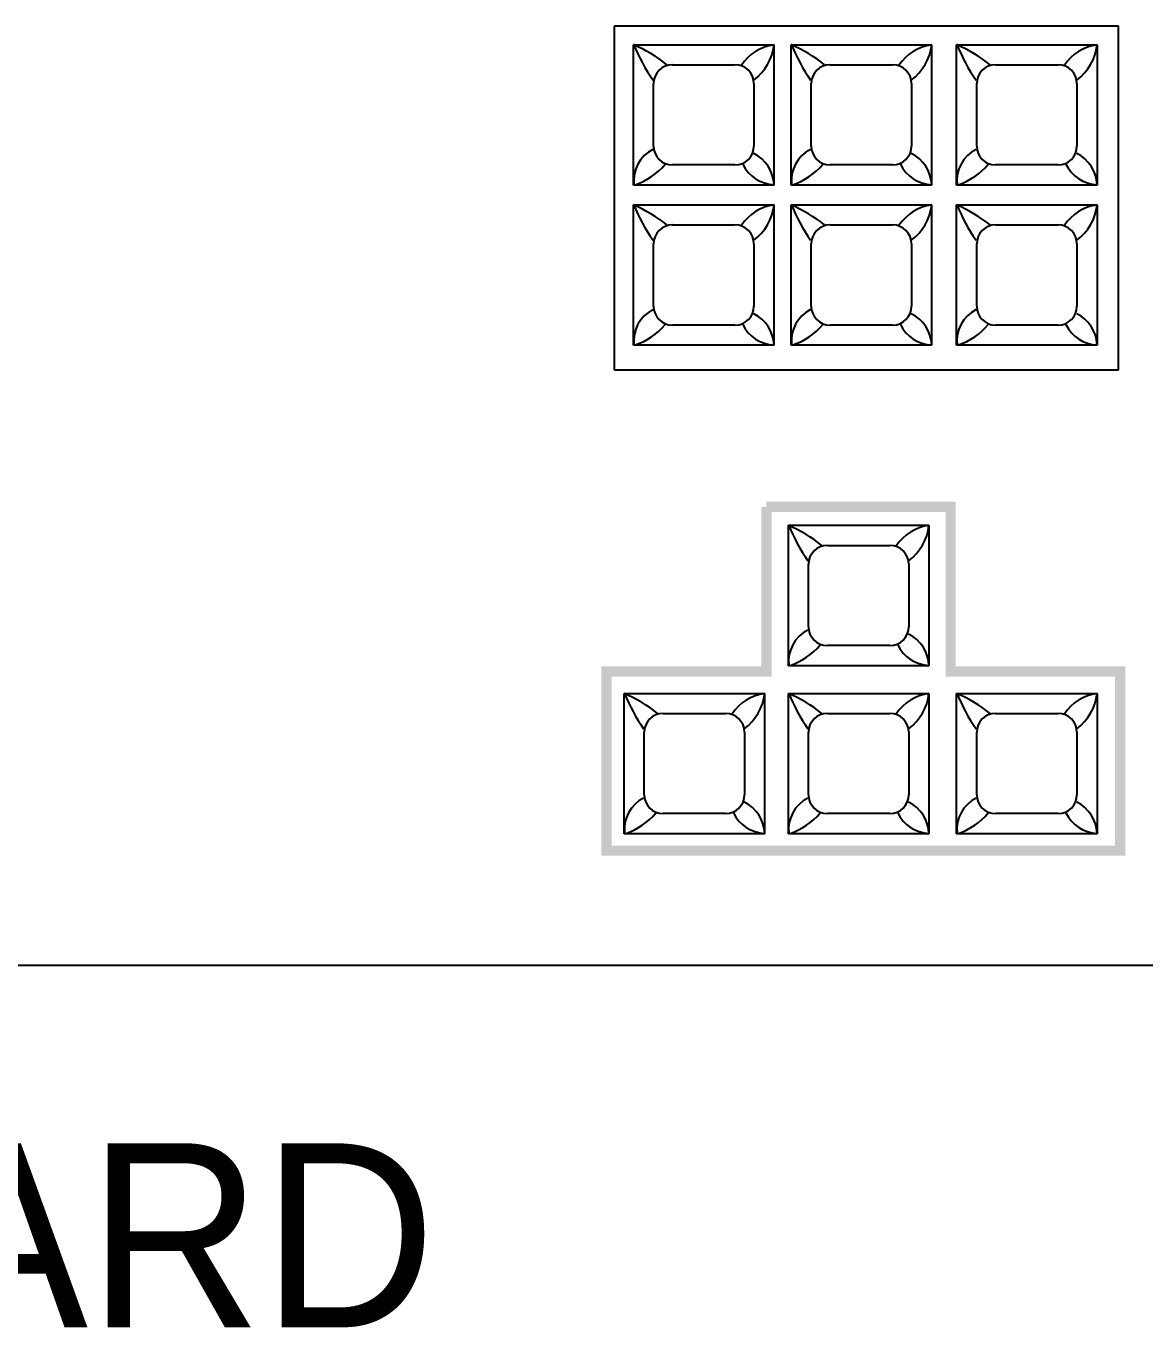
# Model space of a CAD drawing. Header units: millimetres. Extents: x 30232679 to 30326002, y -948068 to -920528.
# Drawn here: x 30307426 to 30308230, y -944210 to -943272 of the extents above; entities that cross this region are included whole.
import ezdxf

# ---------------------------------------------------------------- set-up
doc = ezdxf.new("R2010")
doc.units = ezdxf.units.MM
doc.header["$LTSCALE"] = 600
doc.header["$MEASUREMENT"] = 0
doc.layers.add('PARKING', color=7, linetype='CONTINUOUS')
doc.styles.add('돋움', font='Dotum.ttf')

msp = doc.modelspace()

# ---------------------------------------------------------------- linework, layer by layer
at = {"layer": 'PARKING', "linetype": 'Continuous'}
for p, q in [((30307848.52, -943271.76, 7098.18), (30307848.52, -943519.17, 7098.18)), ((30308211.46, -943271.76, 7098.18), (30307848.52, -943271.76, 7098.18)), ((30308211.46, -943519.17, 7098.18), (30308211.46, -943271.76, 7098.18)), ((30307862.55, -943386.13, 7098.18), (30307862.55, -943285.14, 7098.18)), ((30307862.55, -943285.14, 7098.18), (30307963.55, -943285.14, 7098.18)), ((30307963.55, -943285.14, 7098.18), (30307963.55, -943386.13, 7098.18)), ((30307975.91, -943386.13, 7098.18), (30307975.91, -943285.14, 7098.18)), ((30307975.91, -943285.14, 7098.18), (30308076.9, -943285.14, 7098.18)), ((30308076.9, -943285.14, 7098.18), (30308076.9, -943386.13, 7098.18)), ((30308094.93, -943386.13, 7098.18), (30308094.93, -943285.14, 7098.18)), ((30308094.93, -943285.14, 7098.18), (30308195.93, -943285.14, 7098.18)), ((30308195.93, -943285.14, 7098.18), (30308195.93, -943386.13, 7098.18)), ((30307890.58, -943299.56, 7098.18), (30307935.52, -943299.56, 7098.18)), ((30308003.94, -943299.56, 7098.18), (30308048.87, -943299.56, 7098.18)), ((30308122.96, -943299.56, 7098.18), (30308167.9, -943299.56, 7098.18)), ((30307876.98, -943358.1, 7098.18), (30307876.98, -943313.17, 7098.18)), ((30307949.12, -943313.17, 7098.18), (30307949.12, -943358.1, 7098.18)), ((30307990.33, -943358.1, 7098.18), (30307990.33, -943313.17, 7098.18)), ((30308062.47, -943313.17, 7098.18), (30308062.47, -943358.1, 7098.18)), ((30308109.36, -943358.1, 7098.18), (30308109.36, -943313.17, 7098.18)), ((30308181.5, -943313.17, 7098.18), (30308181.5, -943358.1, 7098.18)), ((30307935.52, -943371.7, 7098.18), (30307890.58, -943371.7, 7098.18)), ((30308048.87, -943371.7, 7098.18), (30308003.94, -943371.7, 7098.18)), ((30308167.9, -943371.7, 7098.18), (30308122.96, -943371.7, 7098.18)), ((30307963.55, -943386.13, 7098.18), (30307862.55, -943386.13, 7098.18)), ((30308076.9, -943386.13, 7098.18), (30307975.91, -943386.13, 7098.18)), ((30308195.93, -943386.13, 7098.18), (30308094.93, -943386.13, 7098.18)), ((30307862.55, -943501.4, 7098.18), (30307862.55, -943400.41, 7098.18)), ((30307862.55, -943400.41, 7098.18), (30307963.55, -943400.41, 7098.18)), ((30307963.55, -943400.41, 7098.18), (30307963.55, -943501.4, 7098.18)), ((30307975.91, -943400.41, 7098.18), (30308076.9, -943400.41, 7098.18)), ((30307975.91, -943501.4, 7098.18), (30307975.91, -943400.41, 7098.18)), ((30308076.9, -943400.41, 7098.18), (30308076.9, -943501.4, 7098.18)), ((30308094.93, -943501.4, 7098.18), (30308094.93, -943400.41, 7098.18)), ((30308094.93, -943400.41, 7098.18), (30308195.93, -943400.41, 7098.18)), ((30308195.93, -943400.41, 7098.18), (30308195.93, -943501.4, 7098.18)), ((30307890.58, -943414.84, 7098.18), (30307935.52, -943414.84, 7098.18)), ((30308003.94, -943414.84, 7098.18), (30308048.87, -943414.84, 7098.18)), ((30308122.96, -943414.84, 7098.18), (30308167.9, -943414.84, 7098.18)), ((30307876.98, -943473.37, 7098.18), (30307876.98, -943428.44, 7098.18)), ((30307949.12, -943428.44, 7098.18), (30307949.12, -943473.37, 7098.18)), ((30307990.33, -943473.37, 7098.18), (30307990.33, -943428.44, 7098.18)), ((30308062.47, -943428.44, 7098.18), (30308062.47, -943473.37, 7098.18)), ((30308109.36, -943473.37, 7098.18), (30308109.36, -943428.44, 7098.18)), ((30308181.5, -943428.44, 7098.18), (30308181.5, -943473.37, 7098.18)), ((30307935.52, -943486.97, 7098.18), (30307890.58, -943486.97, 7098.18)), ((30308048.87, -943486.97, 7098.18), (30308003.94, -943486.97, 7098.18)), ((30308167.9, -943486.97, 7098.18), (30308122.96, -943486.97, 7098.18)), ((30307963.55, -943501.4, 7098.18), (30307862.55, -943501.4, 7098.18)), ((30308076.9, -943501.4, 7098.18), (30307975.91, -943501.4, 7098.18)), ((30308195.93, -943501.4, 7098.18), (30308094.93, -943501.4, 7098.18)), ((30307848.52, -943519.17, 7098.18), (30308211.46, -943519.17, 7098.18)), ((30307973.96, -943630.99, 7098.18), (30308074.96, -943630.99, 7098.18)), ((30307973.96, -943731.98, 7098.18), (30307973.96, -943630.99, 7098.18)), ((30308074.96, -943630.99, 7098.18), (30308074.96, -943731.98, 7098.18)), ((30308001.99, -943645.42, 7098.18), (30308046.93, -943645.42, 7098.18)), ((30307988.39, -943703.95, 7098.18), (30307988.39, -943659.02, 7098.18)), ((30308060.53, -943659.02, 7098.18), (30308060.53, -943703.95, 7098.18)), ((30308046.93, -943717.56, 7098.18), (30308001.99, -943717.56, 7098.18)), ((30308074.96, -943731.98, 7098.18), (30307973.96, -943731.98, 7098.18)), ((30307855.81, -943751.89, 7098.18), (30307956.8, -943751.89, 7098.18)), ((30307855.81, -943852.88, 7098.18), (30307855.81, -943751.89, 7098.18)), ((30307956.8, -943751.89, 7098.18), (30307956.8, -943852.88, 7098.18)), ((30307973.96, -943751.89, 7098.18), (30308074.96, -943751.89, 7098.18)), ((30307973.96, -943852.88, 7098.18), (30307973.96, -943751.89, 7098.18)), ((30308074.96, -943751.89, 7098.18), (30308074.96, -943852.88, 7098.18)), ((30308094.93, -943852.88, 7098.18), (30308094.93, -943751.89, 7098.18)), ((30308094.93, -943751.89, 7098.18), (30308195.93, -943751.89, 7098.18)), ((30308195.93, -943751.89, 7098.18), (30308195.93, -943852.88, 7098.18)), ((30307883.84, -943766.31, 7098.18), (30307928.77, -943766.31, 7098.18)), ((30308001.99, -943766.31, 7098.18), (30308046.93, -943766.31, 7098.18)), ((30308122.96, -943766.31, 7098.18), (30308167.9, -943766.31, 7098.18)), ((30307870.23, -943824.85, 7098.18), (30307870.23, -943779.92, 7098.18)), ((30307942.37, -943779.92, 7098.18), (30307942.37, -943824.85, 7098.18)), ((30307988.39, -943824.85, 7098.18), (30307988.39, -943779.92, 7098.18)), ((30308060.53, -943779.92, 7098.18), (30308060.53, -943824.85, 7098.18)), ((30308109.36, -943824.85, 7098.18), (30308109.36, -943779.92, 7098.18)), ((30308181.5, -943779.92, 7098.18), (30308181.5, -943824.85, 7098.18)), ((30307928.77, -943838.45, 7098.18), (30307883.84, -943838.45, 7098.18)), ((30308046.93, -943838.45, 7098.18), (30308001.99, -943838.45, 7098.18)), ((30308167.9, -943838.45, 7098.18), (30308122.96, -943838.45, 7098.18)), ((30307956.8, -943852.88, 7098.18), (30307855.81, -943852.88, 7098.18)), ((30308074.96, -943852.88, 7098.18), (30307973.96, -943852.88, 7098.18)), ((30308195.93, -943852.88, 7098.18), (30308094.93, -943852.88, 7098.18)), ((30308870.88, -943947.82, 7098.18), (30305404.56, -943947.82, 7098.18))]:
    msp.add_line(p, q, dxfattribs=at)
for centre, radius, start, end in [((30307816.87, -943388.53, 7098.18), 113.04, 51.91123, 66.16126), ((30307976.49, -943240.37, 7098.18), 122.16, 201.52089, 215.10645), ((30307968.3, -943318.84, 7098.18), 33.98, 97.88094, 146.02445), ((30307926.73, -943280.85, 7098.18), 37.17, 306.76423, 353.30375), ((30307930.22, -943388.53, 7098.18), 113.04, 51.91123, 66.16126), ((30308089.84, -943240.37, 7098.18), 122.16, 201.52089, 215.10645), ((30308081.65, -943318.84, 7098.18), 33.98, 97.88094, 146.02445), ((30308040.08, -943280.85, 7098.18), 37.17, 306.76423, 353.30375), ((30308049.25, -943388.53, 7098.18), 113.04, 51.91123, 66.16126), ((30308208.87, -943240.37, 7098.18), 122.16, 201.52089, 215.10645), ((30308200.68, -943318.84, 7098.18), 33.98, 97.88094, 146.02445), ((30308159.11, -943280.85, 7098.18), 37.17, 306.76423, 353.30375), ((30307890.58, -943313.17, 7098.18), 13.6, 90, 180), ((30307935.52, -943313.17, 7098.18), 13.6, 0, 90), ((30308003.94, -943313.17, 7098.18), 13.6, 90, 180), ((30308048.87, -943313.17, 7098.18), 13.6, 0, 90), ((30308122.96, -943313.17, 7098.18), 13.6, 90, 180), ((30308167.9, -943313.17, 7098.18), 13.6, 0, 90), ((30307887.9, -943383.02, 7098.18), 25.22, 116.74776, 186.53432), ((30307890.58, -943358.1, 7098.18), 13.6, 180, 270), ((30307935.52, -943358.1, 7098.18), 13.6, 270, 0), ((30307937.19, -943387.14, 7098.18), 26.48, 2.71589, 63.58161), ((30308001.25, -943383.02, 7098.18), 25.22, 116.74776, 186.53432), ((30308003.94, -943358.1, 7098.18), 13.6, 180, 270), ((30308048.87, -943358.1, 7098.18), 13.6, 270, 0), ((30308050.55, -943387.14, 7098.18), 26.48, 2.71589, 63.58161), ((30308120.28, -943383.02, 7098.18), 25.22, 116.74776, 186.53432), ((30308122.96, -943358.1, 7098.18), 13.6, 180, 270), ((30308167.9, -943358.1, 7098.18), 13.6, 270, 0), ((30308169.57, -943387.14, 7098.18), 26.48, 2.71589, 63.58161), ((30307848.24, -943339.87, 7098.18), 48.57, 288.68465, 319.8097), ((30307964.68, -943359.69, 7098.18), 26.22, 206.08809, 267.72658), ((30307961.6, -943339.87, 7098.18), 48.57, 288.68465, 319.8097), ((30308078.04, -943359.69, 7098.18), 26.22, 206.08809, 267.72658), ((30308080.62, -943339.87, 7098.18), 48.57, 288.68465, 319.8097), ((30308197.06, -943359.69, 7098.18), 26.22, 206.08809, 267.72658), ((30307816.87, -943503.81, 7098.18), 113.04, 51.91123, 66.16126), ((30307976.49, -943355.64, 7098.18), 122.16, 201.52089, 215.10645), ((30307968.3, -943434.11, 7098.18), 33.98, 97.88094, 146.02445), ((30307926.73, -943396.12, 7098.18), 37.17, 306.76423, 353.30375), ((30307930.22, -943503.81, 7098.18), 113.04, 51.91123, 66.16126), ((30308089.84, -943355.64, 7098.18), 122.16, 201.52089, 215.10645), ((30308081.65, -943434.11, 7098.18), 33.98, 97.88094, 146.02445), ((30308040.08, -943396.12, 7098.18), 37.17, 306.76423, 353.30375), ((30308049.25, -943503.81, 7098.18), 113.04, 51.91123, 66.16126), ((30308208.87, -943355.64, 7098.18), 122.16, 201.52089, 215.10645), ((30308200.68, -943434.11, 7098.18), 33.98, 97.88094, 146.02445), ((30308159.11, -943396.12, 7098.18), 37.17, 306.76423, 353.30375), ((30307890.58, -943428.44, 7098.18), 13.6, 90, 180), ((30307935.52, -943428.44, 7098.18), 13.6, 0, 90), ((30308003.94, -943428.44, 7098.18), 13.6, 90, 180), ((30308048.87, -943428.44, 7098.18), 13.6, 0, 90), ((30308122.96, -943428.44, 7098.18), 13.6, 90, 180), ((30308167.9, -943428.44, 7098.18), 13.6, 0, 90), ((30307887.9, -943498.29, 7098.18), 25.22, 116.74776, 186.53432), ((30307890.58, -943473.37, 7098.18), 13.6, 180, 270), ((30307935.52, -943473.37, 7098.18), 13.6, 270, 0), ((30308001.25, -943498.29, 7098.18), 25.22, 116.74776, 186.53432), ((30308003.94, -943473.37, 7098.18), 13.6, 180, 270), ((30308048.87, -943473.37, 7098.18), 13.6, 270, 0), ((30308120.28, -943498.29, 7098.18), 25.22, 116.74776, 186.53432), ((30308122.96, -943473.37, 7098.18), 13.6, 180, 270), ((30308167.9, -943473.37, 7098.18), 13.6, 270, 0), ((30307848.24, -943455.15, 7098.18), 48.57, 288.68465, 319.8097), ((30307964.68, -943474.96, 7098.18), 26.22, 206.08809, 267.72658), ((30307937.19, -943502.42, 7098.18), 26.48, 2.71589, 63.58161), ((30307961.6, -943455.15, 7098.18), 48.57, 288.68465, 319.8097), ((30308078.04, -943474.96, 7098.18), 26.22, 206.08809, 267.72658), ((30308050.55, -943502.42, 7098.18), 26.48, 2.71589, 63.58161), ((30308080.62, -943455.15, 7098.18), 48.57, 288.68465, 319.8097), ((30308197.06, -943474.96, 7098.18), 26.22, 206.08809, 267.72658), ((30308169.57, -943502.42, 7098.18), 26.48, 2.71589, 63.58161), ((30307928.28, -943734.39, 7098.18), 113.04, 51.91123, 66.16126), ((30308087.9, -943586.23, 7098.18), 122.16, 201.52089, 215.10645), ((30308079.71, -943664.69, 7098.18), 33.98, 97.88094, 146.02445), ((30308038.14, -943626.71, 7098.18), 37.17, 306.76423, 353.30375), ((30308001.99, -943659.02, 7098.18), 13.6, 90, 180), ((30308046.93, -943659.02, 7098.18), 13.6, 0, 90), ((30307999.31, -943728.87, 7098.18), 25.22, 116.74776, 186.53432), ((30308001.99, -943703.95, 7098.18), 13.6, 180, 270), ((30308046.93, -943703.95, 7098.18), 13.6, 270, 0), ((30308048.6, -943733, 7098.18), 26.48, 2.71589, 63.58161), ((30307959.65, -943685.73, 7098.18), 48.57, 288.68465, 319.8097), ((30308076.09, -943705.55, 7098.18), 26.22, 206.08809, 267.72658), ((30307810.12, -943855.28, 7098.18), 113.04, 51.91123, 66.16126), ((30307969.74, -943707.12, 7098.18), 122.16, 201.52089, 215.10645), ((30307961.55, -943785.59, 7098.18), 33.98, 97.88094, 146.02445), ((30307919.98, -943747.6, 7098.18), 37.17, 306.76423, 353.30375), ((30307928.28, -943855.28, 7098.18), 113.04, 51.91123, 66.16126), ((30308087.9, -943707.12, 7098.18), 122.16, 201.52089, 215.10645), ((30308079.71, -943785.59, 7098.18), 33.98, 97.88094, 146.02445), ((30308038.14, -943747.6, 7098.18), 37.17, 306.76423, 353.30375), ((30308049.25, -943855.28, 7098.18), 113.04, 51.91123, 66.16126), ((30308208.87, -943707.12, 7098.18), 122.16, 201.52089, 215.10645), ((30308200.68, -943785.59, 7098.18), 33.98, 97.88094, 146.02445), ((30308159.11, -943747.6, 7098.18), 37.17, 306.76423, 353.30375), ((30307883.84, -943779.92, 7098.18), 13.6, 90, 180), ((30307928.77, -943779.92, 7098.18), 13.6, 0, 90), ((30308001.99, -943779.92, 7098.18), 13.6, 90, 180), ((30308046.93, -943779.92, 7098.18), 13.6, 0, 90), ((30308122.96, -943779.92, 7098.18), 13.6, 90, 180), ((30308167.9, -943779.92, 7098.18), 13.6, 0, 90), ((30307883.84, -943824.85, 7098.18), 13.6, 180, 270), ((30307928.77, -943824.85, 7098.18), 13.6, 270, 0), ((30308001.99, -943824.85, 7098.18), 13.6, 180, 270), ((30308046.93, -943824.85, 7098.18), 13.6, 270, 0), ((30308122.96, -943824.85, 7098.18), 13.6, 180, 270), ((30308167.9, -943824.85, 7098.18), 13.6, 270, 0), ((30307881.15, -943849.77, 7098.18), 25.22, 116.74776, 186.53432), ((30307930.45, -943853.89, 7098.18), 26.48, 2.71589, 63.58161), ((30307999.31, -943849.77, 7098.18), 25.22, 116.74776, 186.53432), ((30308048.6, -943853.89, 7098.18), 26.48, 2.71589, 63.58161), ((30308120.28, -943849.77, 7098.18), 25.22, 116.74776, 186.53432), ((30308169.57, -943853.89, 7098.18), 26.48, 2.71589, 63.58161), ((30307841.49, -943806.62, 7098.18), 48.57, 288.68465, 319.8097), ((30307957.94, -943826.44, 7098.18), 26.22, 206.08809, 267.72658), ((30307959.65, -943806.62, 7098.18), 48.57, 288.68465, 319.8097), ((30308076.09, -943826.44, 7098.18), 26.22, 206.08809, 267.72658), ((30308080.62, -943806.62, 7098.18), 48.57, 288.68465, 319.8097), ((30308197.06, -943826.44, 7098.18), 26.22, 206.08809, 267.72658)]:
    msp.add_arc(centre, radius, start, end, dxfattribs=at)
for points in [[(30307954.47, -943732.52, 7098.18), (30307961.87, -943739.92, 7098.18), (30307954.47, -943617.76, 7098.18), (30307961.87, -943617.76, 7098.18)], [(30307958.17, -943614.06, 7098.18), (30307958.17, -943621.46, 7098.18), (30308094.34, -943614.06, 7098.18), (30308086.94, -943621.46, 7098.18)], [(30308094.34, -943614.06, 7098.18), (30308086.94, -943621.46, 7098.18), (30308094.34, -943732.52, 7098.18), (30308086.94, -943739.92, 7098.18)], [(30307839.45, -943868.8, 7098.18), (30307846.85, -943861.4, 7098.18), (30307839.45, -943732.52, 7098.18), (30307846.85, -943739.92, 7098.18)], [(30307839.45, -943732.52, 7098.18), (30307846.85, -943739.92, 7098.18), (30307954.47, -943732.52, 7098.18), (30307961.87, -943739.92, 7098.18)], [(30308094.34, -943732.52, 7098.18), (30308086.94, -943739.92, 7098.18), (30308216.35, -943732.52, 7098.18), (30308208.95, -943739.92, 7098.18)], [(30308216.35, -943732.52, 7098.18), (30308208.95, -943739.92, 7098.18), (30308216.35, -943868.8, 7098.18), (30308208.95, -943861.4, 7098.18)], [(30308216.35, -943868.8, 7098.18), (30308208.95, -943861.4, 7098.18), (30307839.45, -943868.8, 7098.18), (30307846.85, -943861.4, 7098.18)]]:
    msp.add_trace(points, dxfattribs=at)

# ---------------------------------------------------------------- texts
at = {"layer": 'PARKING', "linetype": 'Continuous', "style": '돋움'}
msp.add_text('KEY BOARD', height=132.406, dxfattribs=at).set_placement((30306709.63, -944208.05, 7098.18))

doc.saveas('drawing.dxf')
